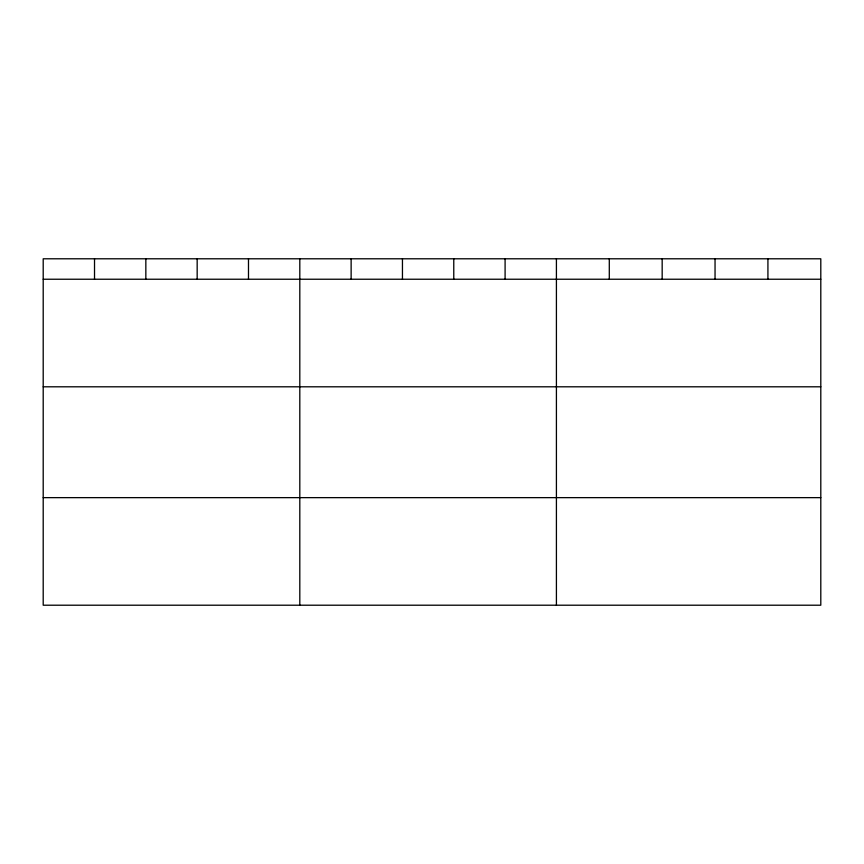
<?xml version="1.0" encoding="UTF-8"?>
<svg xmlns="http://www.w3.org/2000/svg" width="864" height="864" viewBox="0 0 864 864"><rect width="100%" height="100%" fill="white"/><g stroke="black" fill="none" stroke-linecap="round" stroke-linejoin="round"><path stroke-width="1.3" d="M820.8 386.802L820.8 258.79L43.2 258.79L43.2 605.21L820.8 605.21L820.8 386.802L43.2 386.802M43.2 279.234L820.8 279.234M43.2 497.642L820.8 497.642M767.923 258.79L767.923 279.234M715.046 258.79L715.046 279.234M662.17 258.79L662.17 279.234M609.293 258.79L609.293 279.234M556.416 258.79L556.416 605.21M505.094 258.79L505.094 279.234M453.773 258.79L453.773 279.234M402.451 258.79L402.451 279.234M351.13 258.79L351.13 279.234M299.808 258.79L299.808 605.21M248.486 258.79L248.486 279.234M197.165 258.79L197.165 279.234M145.843 258.79L145.843 279.234M94.522 258.79L94.522 279.234"/></g></svg>
